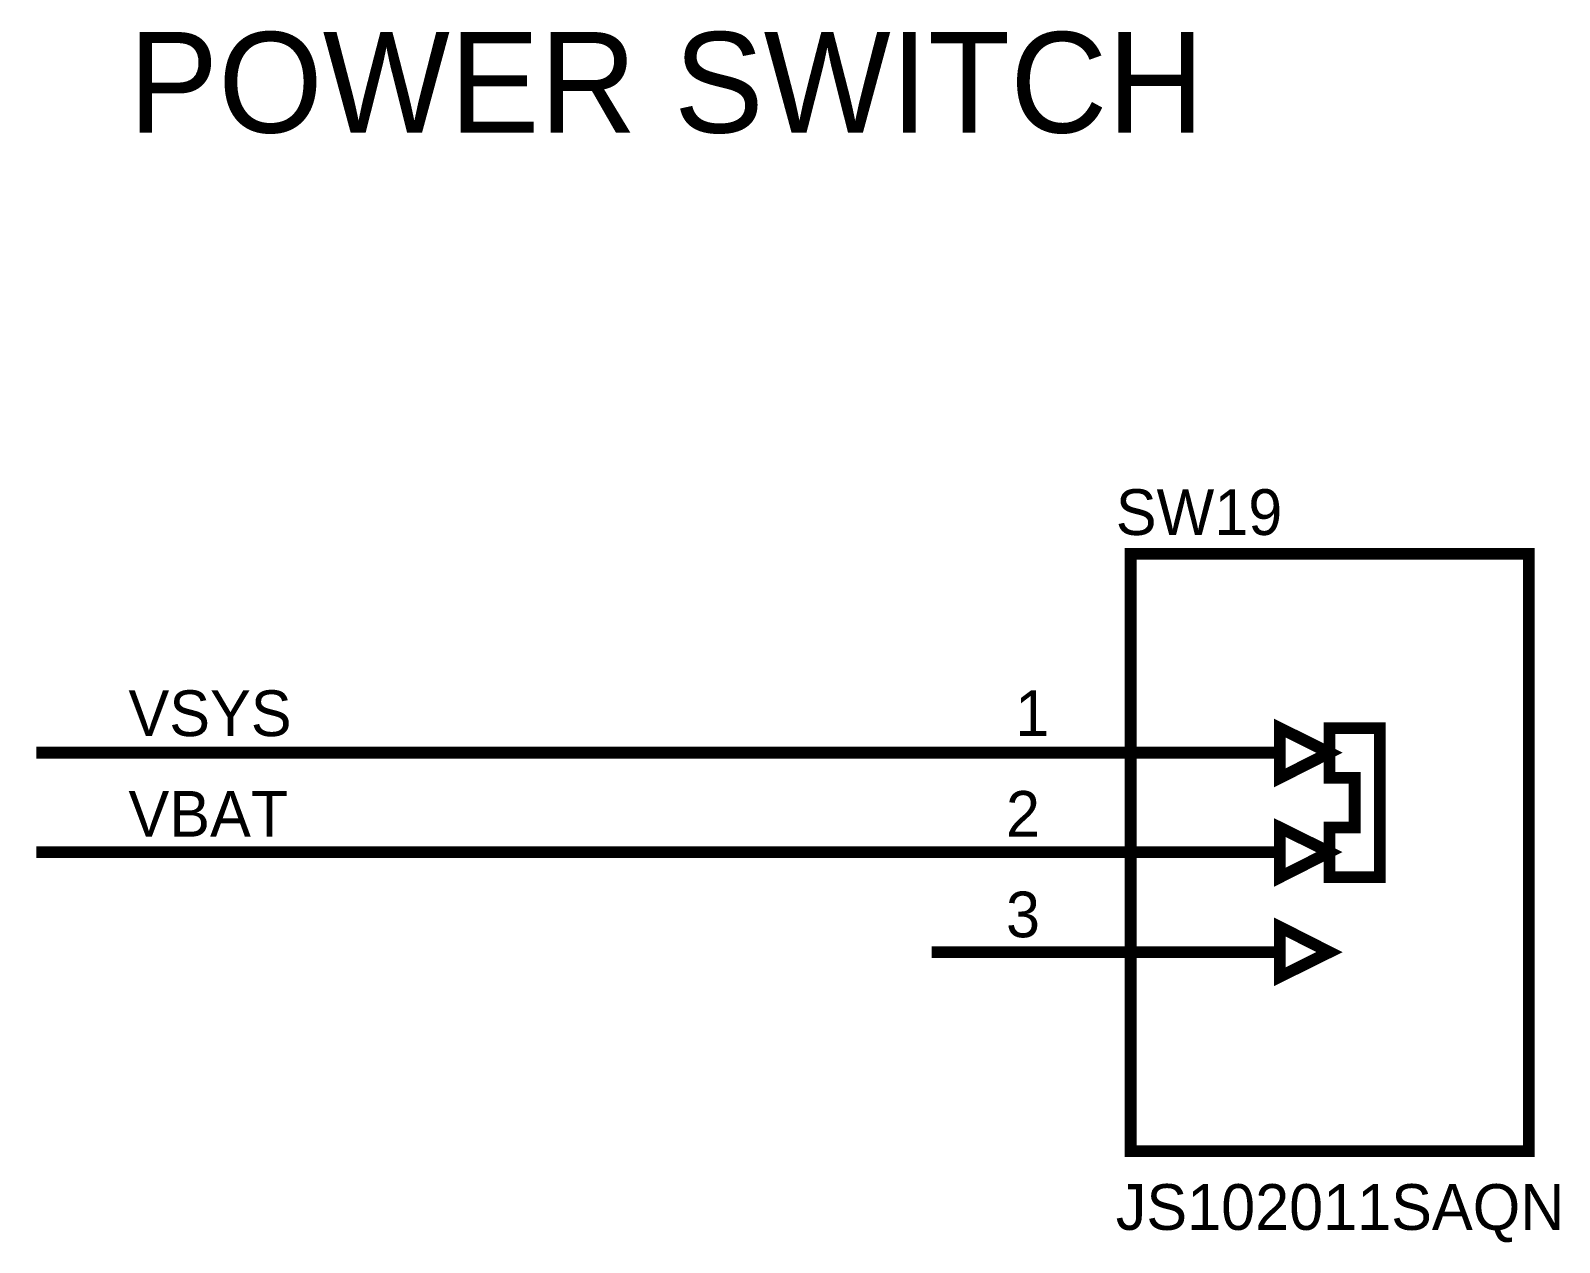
# Model space of a CAD drawing. Header units: inches. Extents: x 0 to 31.5, y 0 to 22.3.
# Drawn here: x 16.694 to 18.231, y 18.208 to 19.426 of the extents above; entities that cross this region are included whole.
import ezdxf

# ---------------------------------------------------------------- set-up
doc = ezdxf.new("R2010")
doc.units = ezdxf.units.IN
doc.header["$MEASUREMENT"] = 0
doc.layers.add('Sheet', color=255, linetype='Continuous')

msp = doc.modelspace()

# ---------------------------------------------------------------- linework, layer by layer
at = {"layer": 'Sheet'}
for points in [[(17.7997, 18.8998, 0.0118, 0.0118, 0), (18.1999, 18.8998, 0.0118, 0.0118, 0), (18.1999, 18.2996, 0.0118, 0.0118, 0), (17.7997, 18.2996, 0.0118, 0.0118, 0), (17.7997, 18.8998, 0.0118, 0.0118, 0)], [(17.7997, 18.8998, 0.0039, 0.0039, 0), (17.7997, 18.2996, 0.0039, 0.0039, 0), (18.1999, 18.2996, 0.0039, 0.0039, 0), (18.1999, 18.8998, 0.0039, 0.0039, 0), (17.7997, 18.8998, 0.0039, 0.0039, 0), (17.7997, 18.8998, 0.0039, 0.0039, 0)], [(17.9496, 18.7246, 0.0118, 0.0118, 0), (17.9496, 18.6746, 0.0118, 0.0118, 0), (17.9995, 18.6999, 0.0118, 0.0118, 0), (17.9496, 18.7246, 0.0118, 0.0118, 0)], [(17.9496, 18.7246, 0.0039, 0.0039, 0), (17.9496, 18.6746, 0.0039, 0.0039, 0), (17.9995, 18.6999, 0.0039, 0.0039, 0), (17.9496, 18.7246, 0.0039, 0.0039, 0)], [(17.9995, 18.6746, 0.0118, 0.0118, 0), (17.9995, 18.7246, 0.0118, 0.0118, 0), (18.05, 18.7246, 0.0118, 0.0118, 0), (18.05, 18.5747, 0.0118, 0.0118, 0), (17.9995, 18.5747, 0.0118, 0.0118, 0), (17.9995, 18.6247, 0.0118, 0.0118, 0), (18.0248, 18.6247, 0.0118, 0.0118, 0), (18.0248, 18.6746, 0.0118, 0.0118, 0), (17.9995, 18.6746, 0.0118, 0.0118, 0)], [(17.9995, 18.6746, 0.0039, 0.0039, 0), (17.9995, 18.7246, 0.0039, 0.0039, 0), (18.05, 18.7246, 0.0039, 0.0039, 0), (18.05, 18.5747, 0.0039, 0.0039, 0), (17.9995, 18.5747, 0.0039, 0.0039, 0), (17.9995, 18.6247, 0.0039, 0.0039, 0), (18.0248, 18.6247, 0.0039, 0.0039, 0), (18.0248, 18.6746, 0.0039, 0.0039, 0), (17.9995, 18.6746, 0.0039, 0.0039, 0)], [(17.9496, 18.6247, 0.0118, 0.0118, 0), (17.9496, 18.5747, 0.0118, 0.0118, 0), (17.9995, 18.6, 0.0118, 0.0118, 0), (17.9496, 18.6247, 0.0118, 0.0118, 0)], [(17.9496, 18.6247, 0.0039, 0.0039, 0), (17.9496, 18.5747, 0.0039, 0.0039, 0), (17.9995, 18.6, 0.0039, 0.0039, 0), (17.9496, 18.6247, 0.0039, 0.0039, 0)], [(17.9496, 18.5248, 0.0118, 0.0118, 0), (17.9496, 18.4748, 0.0118, 0.0118, 0), (17.9995, 18.4995, 0.0118, 0.0118, 0), (17.9496, 18.5248, 0.0118, 0.0118, 0)], [(17.9496, 18.5248, 0.0039, 0.0039, 0), (17.9496, 18.4748, 0.0039, 0.0039, 0), (17.9995, 18.4995, 0.0039, 0.0039, 0), (17.9496, 18.5248, 0.0039, 0.0039, 0)]]:
    msp.add_lwpolyline(points, format="xyseb", close=True, dxfattribs=at)
for points in [[(17.5999, 18.6999, 0.0118, 0.0118, 0), (16.7002, 18.6999, 0.0118, 0.0118, 0)], [(17.7997, 18.6999, 0.0118, 0.0118, 0), (17.5999, 18.6999, 0.0118, 0.0118, 0)], [(17.7997, 18.6999, 0.0118, 0.0118, 0), (17.9496, 18.6999, 0.0118, 0.0118, 0)], [(17.5999, 18.6, 0.0118, 0.0118, 0), (16.7002, 18.6, 0.0118, 0.0118, 0)], [(17.7997, 18.6, 0.0118, 0.0118, 0), (17.5999, 18.6, 0.0118, 0.0118, 0)], [(17.7997, 18.6, 0.0118, 0.0118, 0), (17.9496, 18.6, 0.0118, 0.0118, 0)], [(17.7997, 18.4995, 0.0118, 0.0118, 0), (17.5999, 18.4995, 0.0118, 0.0118, 0)], [(17.7997, 18.4995, 0.0118, 0.0118, 0), (17.9496, 18.4995, 0.0118, 0.0118, 0)]]:
    msp.add_lwpolyline(points, format="xyseb", dxfattribs=at)

# ---------------------------------------------------------------- texts
for s, height, p in [('POWER SWITCH', 0.101071, (16.7927, 19.323)), ('SW19', 0.04594, (17.7848, 18.9187)), ('VSYS', 0.04594, (16.7927, 18.7166)), ('1', 0.0459, (17.6837, 18.7166)), ('VBAT', 0.04594, (16.7927, 18.6155)), ('2', 0.0459, (17.6745, 18.6155)), ('3', 0.0459, (17.6745, 18.5144)), ('JS102011SAQN', 0.045941, (17.7848, 18.2204))]:
    msp.add_text(s, height=height, dxfattribs=at).set_placement(p)

doc.saveas('drawing.dxf')
